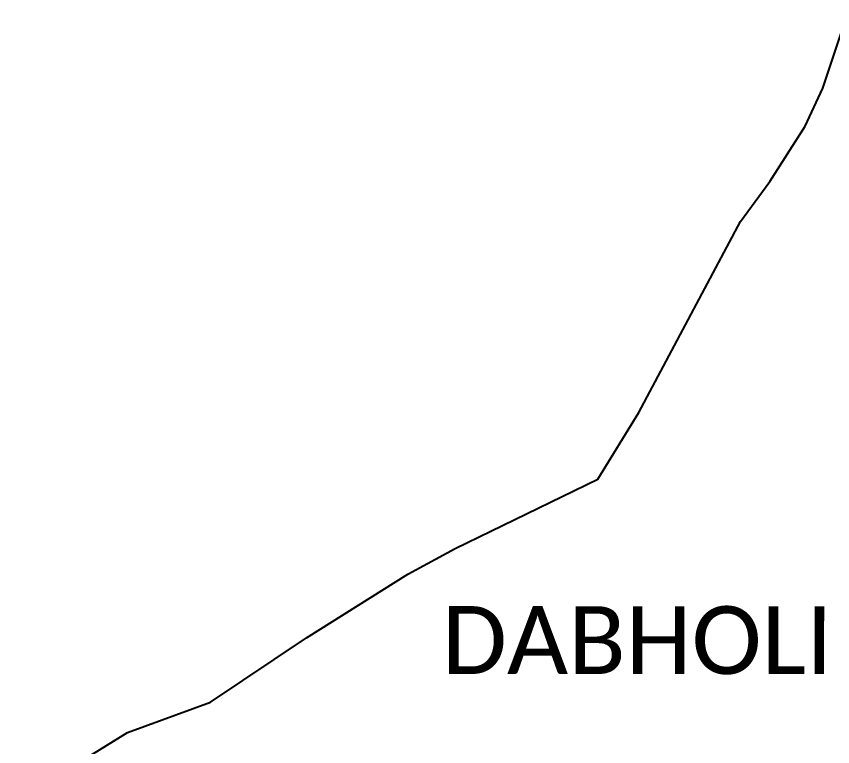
# Model space of a CAD drawing. Header units: metres. Extents: x 350918 to 355985, y 1754182 to 1757789.
# Drawn here: x 352029 to 353758, y 1755670 to 1757217 of the extents above; entities that cross this region are included whole.
import ezdxf

# ---------------------------------------------------------------- set-up
doc = ezdxf.new("R2010")
doc.units = ezdxf.units.M
doc.layers.add('VILLAGE NAME', color=250, linetype='Continuous')
doc.styles.add('MtXpl_Calibri', font='calibri.ttf')

msp = doc.modelspace()

# ---------------------------------------------------------------- linework, layer by layer
at = {"color": 3}
for p, q in [((353736.7, 1757065.1), (353787.4, 1757217.4)), ((353699.4, 1756984.8), (353736.7, 1757065.1)), ((353624.4, 1756867.7), (353699.4, 1756984.8)), ((353562.7, 1756783), (353624.4, 1756867.7)), ((353347.2, 1756378.4), (353562.7, 1756783)), ((353260.5, 1756236.9), (353347.2, 1756378.4)), ((352958.4, 1756090.4), (353260.5, 1756236.9)), ((352857.8, 1756035.5), (352958.4, 1756090.4)), ((352643.7, 1755900.5), (352857.8, 1756035.5)), ((352440.2, 1755764.2), (352643.7, 1755900.5)), ((352264.3, 1755700.6), (352440.2, 1755764.2)), ((352029.2, 1755554.7), (352264.3, 1755700.6))]:
    msp.add_line(p, q, dxfattribs=at)

# ---------------------------------------------------------------- texts
at = {"layer": 'VILLAGE NAME', "style": 'MtXpl_Calibri'}
msp.add_text('DABHOLI', height=143.7, rotation=359.9793, dxfattribs=at).set_placement((352930.2, 1755824.3))

doc.saveas('drawing.dxf')
